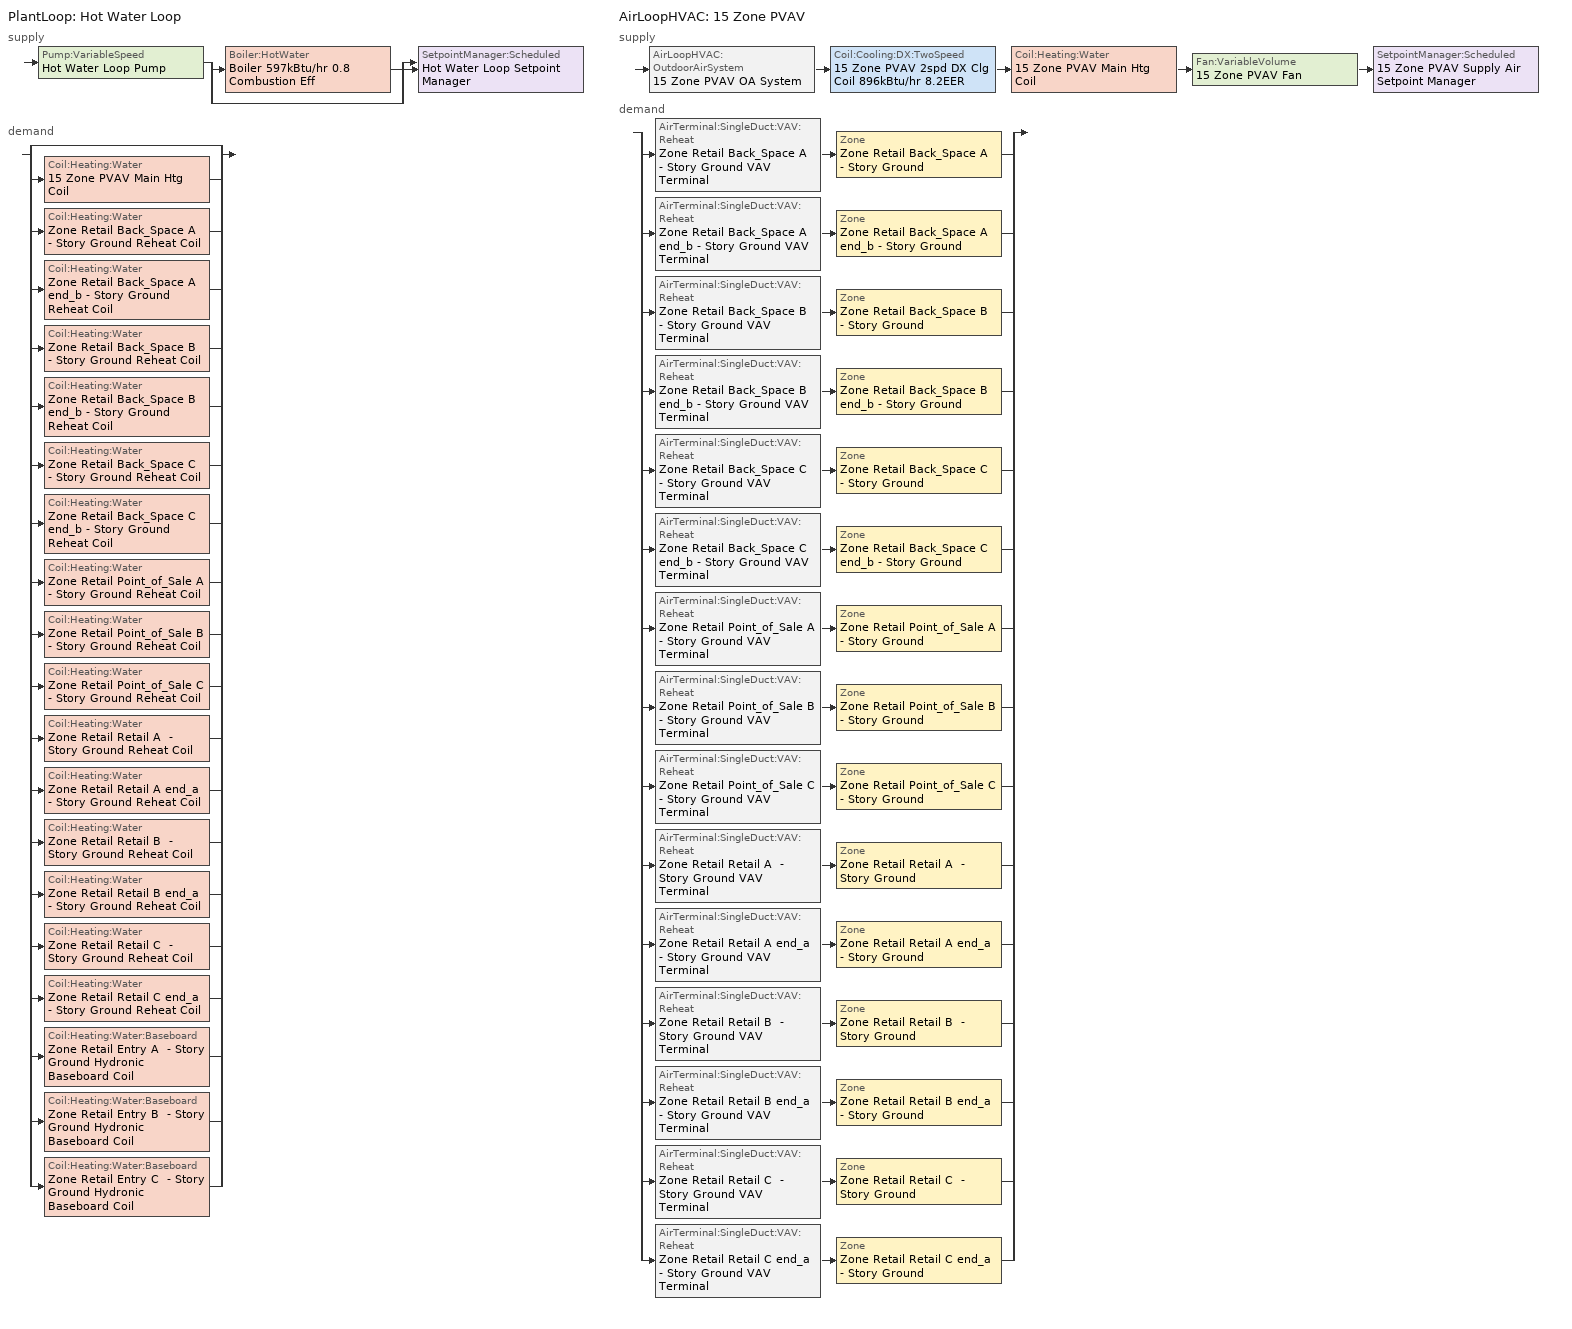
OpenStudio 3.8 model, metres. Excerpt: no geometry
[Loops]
PlantLoop 'Hot Water Loop'
 supply: Pump:VariableSpeed 'Hot Water Loop Pump' > split
  | Boiler:HotWater 'Boiler 597kBtu/hr 0.8 Combustion Eff'
  | bypass
  join > SetpointManager:Scheduled 'Hot Water Loop Setpoint Manager'
 demand: split
  | bypass
  | Coil:Heating:Water '15 Zone PVAV Main Htg Coil'
  | Coil:Heating:Water 'Zone Retail Back_Space A  - Story Ground Reheat Coil'
  | Coil:Heating:Water 'Zone Retail Back_Space A end_b - Story Ground Reheat Coil'
  | Coil:Heating:Water 'Zone Retail Back_Space B  - Story Ground Reheat Coil'
  | Coil:Heating:Water 'Zone Retail Back_Space B end_b - Story Ground Reheat Coil'
  | Coil:Heating:Water 'Zone Retail Back_Space C  - Story Ground Reheat Coil'
  | Coil:Heating:Water 'Zone Retail Back_Space C end_b - Story Ground Reheat Coil'
  | Coil:Heating:Water 'Zone Retail Point_of_Sale A  - Story Ground Reheat Coil'
  | Coil:Heating:Water 'Zone Retail Point_of_Sale B  - Story Ground Reheat Coil'
  | Coil:Heating:Water 'Zone Retail Point_of_Sale C  - Story Ground Reheat Coil'
  | Coil:Heating:Water 'Zone Retail Retail A  - Story Ground Reheat Coil'
  | Coil:Heating:Water 'Zone Retail Retail A end_a - Story Ground Reheat Coil'
  | Coil:Heating:Water 'Zone Retail Retail B  - Story Ground Reheat Coil'
  | Coil:Heating:Water 'Zone Retail Retail B end_a - Story Ground Reheat Coil'
  | Coil:Heating:Water 'Zone Retail Retail C  - Story Ground Reheat Coil'
  | Coil:Heating:Water 'Zone Retail Retail C end_a - Story Ground Reheat Coil'
  | Coil:Heating:Water:Baseboard 'Zone Retail Entry A  - Story Ground Hydronic Baseboard Coil'
  | Coil:Heating:Water:Baseboard 'Zone Retail Entry B  - Story Ground Hydronic Baseboard Coil'
  | Coil:Heating:Water:Baseboard 'Zone Retail Entry C  - Story Ground Hydronic Baseboard Coil'
AirLoopHVAC '15 Zone PVAV'
 supply: AirLoopHVAC:OutdoorAirSystem '15 Zone PVAV OA System' > Coil:Cooling:DX:TwoSpeed '15 Zone PVAV 2spd DX Clg Coil 896kBtu/hr 8.2EER' > Coil:Heating:Water '15 Zone PVAV Main Htg Coil' > Fan:VariableVolume '15 Zone PVAV Fan' > SetpointManager:Scheduled '15 Zone PVAV Supply Air Setpoint Manager'
 demand: split
  | AirTerminal:SingleDuct:VAV:Reheat 'Zone Retail Back_Space A  - Story Ground VAV Terminal' > Zone 'Zone Retail Back_Space A  - Story Ground'
  | AirTerminal:SingleDuct:VAV:Reheat 'Zone Retail Back_Space A end_b - Story Ground VAV Terminal' > Zone 'Zone Retail Back_Space A end_b - Story Ground'
  | AirTerminal:SingleDuct:VAV:Reheat 'Zone Retail Back_Space B  - Story Ground VAV Terminal' > Zone 'Zone Retail Back_Space B  - Story Ground'
  | AirTerminal:SingleDuct:VAV:Reheat 'Zone Retail Back_Space B end_b - Story Ground VAV Terminal' > Zone 'Zone Retail Back_Space B end_b - Story Ground'
  | AirTerminal:SingleDuct:VAV:Reheat 'Zone Retail Back_Space C  - Story Ground VAV Terminal' > Zone 'Zone Retail Back_Space C  - Story Ground'
  | AirTerminal:SingleDuct:VAV:Reheat 'Zone Retail Back_Space C end_b - Story Ground VAV Terminal' > Zone 'Zone Retail Back_Space C end_b - Story Ground'
  | AirTerminal:SingleDuct:VAV:Reheat 'Zone Retail Point_of_Sale A  - Story Ground VAV Terminal' > Zone 'Zone Retail Point_of_Sale A  - Story Ground'
  | AirTerminal:SingleDuct:VAV:Reheat 'Zone Retail Point_of_Sale B  - Story Ground VAV Terminal' > Zone 'Zone Retail Point_of_Sale B  - Story Ground'
  | AirTerminal:SingleDuct:VAV:Reheat 'Zone Retail Point_of_Sale C  - Story Ground VAV Terminal' > Zone 'Zone Retail Point_of_Sale C  - Story Ground'
  | AirTerminal:SingleDuct:VAV:Reheat 'Zone Retail Retail A  - Story Ground VAV Terminal' > Zone 'Zone Retail Retail A  - Story Ground'
  | AirTerminal:SingleDuct:VAV:Reheat 'Zone Retail Retail A end_a - Story Ground VAV Terminal' > Zone 'Zone Retail Retail A end_a - Story Ground'
  | AirTerminal:SingleDuct:VAV:Reheat 'Zone Retail Retail B  - Story Ground VAV Terminal' > Zone 'Zone Retail Retail B  - Story Ground'
  | AirTerminal:SingleDuct:VAV:Reheat 'Zone Retail Retail B end_a - Story Ground VAV Terminal' > Zone 'Zone Retail Retail B end_a - Story Ground'
  | AirTerminal:SingleDuct:VAV:Reheat 'Zone Retail Retail C  - Story Ground VAV Terminal' > Zone 'Zone Retail Retail C  - Story Ground'
  | AirTerminal:SingleDuct:VAV:Reheat 'Zone Retail Retail C end_a - Story Ground VAV Terminal' > Zone 'Zone Retail Retail C end_a - Story Ground'
[SizingPeriod:DesignDay] Barometric Pressure {Pa}=97633; Wind Speed {m/s}=5.4; Wind Direction {deg}=180; Rain Indicator=No; Snow Indicator=No; Day of Month=21; Day Type=SummerDesignDay; Daylight Saving Time Indicator=No; Humidity Condition Type=Wetbulb; Dry-Bulb Temperature Range Modifier Type=DefaultMultipliers; Solar Model Indicator=ASHRAETau
Name | Maximum Dry-Bulb Temperature {C} | Daily Dry-Bulb Temperature Range {deltaC} | Month | Wetbulb or DewPoint at Maximum Dry-Bulb {C} | ASHRAE Clear Sky Optical Depth for Beam Irradiance | ASHRAE Clear Sky Optical Depth for Diffuse Irradiance
St Cloud Municipal October .4% Condns DB=>MCWB 1 | 26.9 | 11.6 | 10 | 17.9 | 0.312 | 2.548
St Cloud Municipal September .4% Condns DB=>MCWB 1 | 30.7 | 12.4 | 9 | 21.4 | 0.339 | 2.461
[Sizing:Zone] Zone Cooling Design Supply Air Temperature Input Method=SupplyAirTemperature; Zone Cooling Design Supply Air Temperature Difference {deltaC}=11.11; Zone Heating Design Supply Air Temperature Input Method=SupplyAirTemperature; Zone Heating Design Supply Air Temperature Difference {deltaC}=11.11; Zone Cooling Design Supply Air Humidity Ratio {kg-H2O/kg-air}=0.0085; Zone Heating Design Supply Air Humidity Ratio {kg-H2O/kg-air}=0.008; Cooling Design Air Flow Method=DesignDay; Heating Design Air Flow Method=DesignDay; Account for Dedicated Outdoor Air System=No; Dedicated Outdoor Air System Control Strategy=NeutralSupplyAir; Dedicated Outdoor Air Low Setpoint Temperature for Design {C}=autosize; Dedicated Outdoor Air High Setpoint Temperature for Design {C}=autosize; Zone Load Sizing Method=Sensible Load Only No Latent Load; Zone Latent Cooling Design Supply Air Humidity Ratio Input Method=HumidityRatioDifference; Zone Cooling Design Supply Air Humidity Ratio Difference {kgWater/kgDryAir}=0.005; Zone Latent Heating Design Supply Air Humidity Ratio Input Method=HumidityRatioDifference; Zone Humidification Design Supply Air Humidity Ratio Difference {kgWater/kgDryAir}=0.005
Name | Zone Cooling Design Supply Air Temperature {C} | Zone Heating Design Supply Air Temperature {C}
Zone Retail Retail A end_a - Story Ground; Zone Retail Retail B end_a - Story Ground; Zone Retail Retail C end_a - Story Ground; Zone Retail Retail A  - Story Ground; Zone Retail Retail B  - Story Ground; Zone Retail Retail C  - Story Ground; Zone Retail Point_of_Sale A  - Story Ground; Zone Retail Point_of_Sale B  - Story Ground; Zone Retail Point_of_Sale C  - Story Ground; Zone Retail Back_Space A  - Story Ground; Zone Retail Back_Space B  - Story Ground; Zone Retail Back_Space C  - Story Ground; Zone Retail Back_Space A end_b - Story Ground; Zone Retail Back_Space B end_b - Story Ground; Zone Retail Back_Space C end_b - Story Ground | 12.7778 | 50
Zone Retail Entry A  - Story Ground; Zone Retail Entry B  - Story Ground; Zone Retail Entry C  - Story Ground | 14 | 40
[Zone equipment]
Zone Retail Retail A end_a - Story Ground: Zone Retail Retail A end_a - Story Ground VAV Terminal
Zone Retail Retail B end_a - Story Ground: Zone Retail Retail B end_a - Story Ground VAV Terminal
Zone Retail Retail C end_a - Story Ground: Zone Retail Retail C end_a - Story Ground VAV Terminal
Zone Retail Retail A  - Story Ground: Zone Retail Retail A  - Story Ground VAV Terminal
Zone Retail Retail B  - Story Ground: Zone Retail Retail B  - Story Ground VAV Terminal
Zone Retail Retail C  - Story Ground: Zone Retail Retail C  - Story Ground VAV Terminal
Zone Retail Entry A  - Story Ground: Zone Retail Entry A  - Story Ground Hydronic Baseboard
Zone Retail Entry B  - Story Ground: Zone Retail Entry B  - Story Ground Hydronic Baseboard
Zone Retail Entry C  - Story Ground: Zone Retail Entry C  - Story Ground Hydronic Baseboard
Zone Retail Point_of_Sale A  - Story Ground: Zone Retail Point_of_Sale A  - Story Ground VAV Terminal
Zone Retail Point_of_Sale B  - Story Ground: Zone Retail Point_of_Sale B  - Story Ground VAV Terminal
Zone Retail Point_of_Sale C  - Story Ground: Zone Retail Point_of_Sale C  - Story Ground VAV Terminal
Zone Retail Back_Space A  - Story Ground: Zone Retail Back_Space A  - Story Ground VAV Terminal
Zone Retail Back_Space B  - Story Ground: Zone Retail Back_Space B  - Story Ground VAV Terminal
Zone Retail Back_Space C  - Story Ground: Zone Retail Back_Space C  - Story Ground VAV Terminal
Zone Retail Back_Space A end_b - Story Ground: Zone Retail Back_Space A end_b - Story Ground VAV Terminal
Zone Retail Back_Space B end_b - Story Ground: Zone Retail Back_Space B end_b - Story Ground VAV Terminal
Zone Retail Back_Space C end_b - Story Ground: Zone Retail Back_Space C end_b - Story Ground VAV Terminal
[PlantLoop]
Hot Water Loop: Fluid Type=Water; Glycol Concentration=0; Minimum Loop Temperature {C}=10; Maximum Loop Flow Rate {m3/s}=0.00401474; Plant Loop Volume {m3}=0.481768; Load Distribution Scheme=Optimal
[Sizing:Plant]
Hot Water Loop: Loop Type=Heating; Design Loop Exit Temperature {C}=82.2222; Loop Design Temperature Difference {deltaC}=11.1111; Sizing Option=NonCoincident; Zone Timesteps in Averaging Window=1; Coincident Sizing Factor Mode=None
[SetpointManager:Scheduled] Control Variable=Temperature
Name | Schedule | Setpoint Node or NodeList
Hot Water Loop Setpoint Manager | Hot Water Loop Temp - 180F | Hot Water Loop Supply Outlet Node
15 Zone PVAV Supply Air Setpoint Manager | Supply Air Temp - 55.0F | 15 Zone PVAV Supply Outlet Node
[Pump:VariableSpeed]
Hot Water Loop Pump: Rated Flow Rate {m3/s}=0.00401474; Rated Pump Head {Pa}=179344; Rated Power Consumption {W}=1098.93; Motor Efficiency=0.84; Coefficient 1 of the Part Load Performance Curve=0; Coefficient 2 of the Part Load Performance Curve=3.2485; Coefficient 3 of the Part Load Performance Curve=-4.7443; Coefficient 4 of the Part Load Performance Curve=2.5294; Pump Control Type=Intermittent; Skin Loss Radiative Fraction=0.5; Design Power Sizing Method=PowerPerFlowPerPressure; Design Electric Power per Unit Flow Rate {W/(m3/s)}=348701.1; Design Shaft Power per Unit Flow Rate per Unit Head {W-s/m3-Pa}=1.28205; Design Minimum Flow Rate Fraction=0
[Boiler:HotWater]
Boiler 597kBtu/hr 0.8 Combustion Eff: Fuel Type=Propane; Nominal Capacity {W}=183549; Nominal Thermal Efficiency=0.793; Efficiency Curve Temperature Evaluation Variable=LeavingBoiler; Normalized Boiler Efficiency Curve=Boiler Constant Efficiency Curve; Design Water Flow Rate {m3/s}=0.00401474; Minimum Part Load Ratio=0; Maximum Part Load Ratio=1.2; Optimum Part Load Ratio=1; Water Outlet Upper Temperature Limit {C}=95; Boiler Flow Mode=LeavingSetpointModulated; On Cycle Parasitic Electric Load {W}=0; Off Cycle Parasitic Fuel Load {W}=0; Sizing Factor=1
[AirLoopHVAC]
15 Zone PVAV: Availability Schedule=15 Zone PVAV Occ Sch; Design Supply Air Flow Rate {m3/s}=5.81667; Design Return Air Flow Fraction of Supply Air Flow=1
[Sizing:System]
15 Zone PVAV: Type of Load to Size On=Sensible; Design Outdoor Air Flow Rate {m3/s}=5.81667; Central Heating Maximum System Air Flow Ratio=0.3; Preheat Design Temperature {C}=7.22222; Preheat Design Humidity Ratio {kg-H2O/kg-Air}=0.008; Precool Design Temperature {C}=12.7778; Precool Design Humidity Ratio {kg-H2O/kg-Air}=0.008; Central Cooling Design Supply Air Temperature {C}=12.7778; Central Heating Design Supply Air Temperature {C}=12.7778; Sizing Option=Coincident; 100% Outdoor Air in Cooling=No; 100% Outdoor Air in Heating=No; Central Cooling Design Supply Air Humidity Ratio {kg-H2O/kg-Air}=0.0085; Central Heating Design Supply Air Humidity Ratio {kg-H2O/kg-Air}=0.008; Cooling Design Air Flow Method=DesignDay; Heating Design Air Flow Method=DesignDay; System Outdoor Air Method=ZoneSum; Zone Maximum Outdoor Air Fraction=1; Cooling Supply Air Flow Rate Per Floor Area {m3/s-m2}=0.00996765; Cooling Fraction of Autosized Cooling Supply Air Flow Rate=1; Cooling Supply Air Flow Rate Per Unit Cooling Capacity {m3/s-W}=3.94755e-05; Heating Supply Air Flow Rate Per Floor Area {m3/s-m2}=0.00996765; Heating Fraction of Autosized Heating Supply Air Flow Rate=1; Heating Fraction of Autosized Cooling Supply Air Flow Rate=1; Heating Supply Air Flow Rate Per Unit Heating Capacity {m3/s-W}=3.15882e-05; Cooling Design Capacity Method=CoolingDesignCapacity; Cooling Design Capacity {W}=91136.08; Cooling Design Capacity Per Floor Area {W/m2}=234.7; Fraction of Autosized Cooling Design Capacity=1; Heating Design Capacity Method=HeatingDesignCapacity; Heating Design Capacity {W}=99212.25; Heating Design Capacity Per Floor Area {W/m2}=157; Fraction of Autosized Heating Design Capacity=1; Central Cooling Capacity Control Method=OnOff; Occupant Diversity=1
[Fan:VariableVolume]
15 Zone PVAV Fan: Availability Schedule=Always On Discrete; Fan Total Efficiency=0.6045; Pressure Rise {Pa}=1389.92; Maximum Flow Rate {m3/s}=5.81667; Fan Power Minimum Flow Rate Input Method=Fraction; Fan Power Minimum Flow Fraction=0.25; Fan Power Minimum Air Flow Rate {m3/s}=0; Motor Efficiency=0.93; Motor In Airstream Fraction=1; Fan Power Coefficient 1=0.189848; Fan Power Coefficient 2=0.31447; Fan Power Coefficient 3=0.495682; Fan Power Coefficient 4=0; Fan Power Coefficient 5=0
[Coil:Heating:Water] Availability Schedule=Always On Discrete; Rated Inlet Water Temperature {C}=82.2222; Rated Outlet Water Temperature {C}=71.1111
Name | U-Factor Times Area Value {W/K} | Maximum Water Flow Rate {m3/s} | Rated Capacity {W} | Rated Inlet Air Temperature {C} | Rated Outlet Air Temperature {C}
15 Zone PVAV Main Htg Coil | 1002.67 | 0.00178371 | 81549.3 | 7.22222 | 12.7778
Zone Retail Back_Space A  - Story Ground Reheat Coil | 58.7388 | 5.46449e-05 | 2498.3 | 12.7778 | 50
Zone Retail Back_Space A end_b - Story Ground Reheat Coil | 88.6101 | 8.24346e-05 | 3768.81 | 12.7778 | 50
Zone Retail Back_Space B  - Story Ground Reheat Coil | 98.196 | 9.13503e-05 | 4176.43 | 12.7778 | 50
Zone Retail Back_Space B end_b - Story Ground Reheat Coil | 228.3 | 0.000212389 | 9710.18 | 12.7778 | 50
Zone Retail Back_Space C  - Story Ground Reheat Coil | 58.7322 | 5.46388e-05 | 2498.02 | 12.7778 | 50
Zone Retail Back_Space C end_b - Story Ground Reheat Coil | 88.6048 | 8.24297e-05 | 3768.59 | 12.7778 | 50
Zone Retail Point_of_Sale A  - Story Ground Reheat Coil | 37.4404 | 3.48286e-05 | 1592.32 | 12.7778 | 50
Zone Retail Point_of_Sale B  - Story Ground Reheat Coil | 45.6374 | 5.16085e-05 | 2359.48 | 12.7778 | 50
Zone Retail Point_of_Sale C  - Story Ground Reheat Coil | 37.435 | 3.48236e-05 | 1592.09 | 12.7778 | 50
Zone Retail Retail A  - Story Ground Reheat Coil | 384.608 | 0.000357779 | 16357.2 | 12.7778 | 50
Zone Retail Retail A end_a - Story Ground Reheat Coil | 80.7481 | 7.51173e-05 | 3434.27 | 12.7778 | 50
Zone Retail Retail B  - Story Ground Reheat Coil | 438.721 | 0.000470083 | 21491.6 | 12.7778 | 50
Zone Retail Retail B end_a - Story Ground Reheat Coil | 194.324 | 0.000180768 | 8264.52 | 12.7778 | 50
Zone Retail Retail C  - Story Ground Reheat Coil | 384.555 | 0.00035773 | 16355 | 12.7778 | 50
Zone Retail Retail C end_a - Story Ground Reheat Coil | 80.7426 | 7.51122e-05 | 3434.04 | 12.7778 | 50
[Controller:WaterCoil] Action=Normal; Controller Convergence Tolerance {deltaC}=0.0001; Minimum Actuated Flow {m3/s}=0
Name | Water Coil | Maximum Actuated Flow {m3/s}
15 Zone PVAV Main Htg Coil Controller | 15 Zone PVAV Main Htg Coil | 0.00178371
Zone Retail Back_Space A  - Story Ground Reheat Coil Controller | Zone Retail Back_Space A  - Story Ground Reheat Coil
Zone Retail Back_Space A end_b - Story Ground Reheat Coil Controller | Zone Retail Back_Space A end_b - Story Ground Reheat Coil
Zone Retail Back_Space B  - Story Ground Reheat Coil Controller | Zone Retail Back_Space B  - Story Ground Reheat Coil
Zone Retail Back_Space B end_b - Story Ground Reheat Coil Controller | Zone Retail Back_Space B end_b - Story Ground Reheat Coil
Zone Retail Back_Space C  - Story Ground Reheat Coil Controller | Zone Retail Back_Space C  - Story Ground Reheat Coil
Zone Retail Back_Space C end_b - Story Ground Reheat Coil Controller | Zone Retail Back_Space C end_b - Story Ground Reheat Coil
Zone Retail Point_of_Sale A  - Story Ground Reheat Coil Controller | Zone Retail Point_of_Sale A  - Story Ground Reheat Coil
Zone Retail Point_of_Sale B  - Story Ground Reheat Coil Controller | Zone Retail Point_of_Sale B  - Story Ground Reheat Coil
Zone Retail Point_of_Sale C  - Story Ground Reheat Coil Controller | Zone Retail Point_of_Sale C  - Story Ground Reheat Coil
Zone Retail Retail A  - Story Ground Reheat Coil Controller | Zone Retail Retail A  - Story Ground Reheat Coil
Zone Retail Retail A end_a - Story Ground Reheat Coil Controller | Zone Retail Retail A end_a - Story Ground Reheat Coil
Zone Retail Retail B  - Story Ground Reheat Coil Controller | Zone Retail Retail B  - Story Ground Reheat Coil
Zone Retail Retail B end_a - Story Ground Reheat Coil Controller | Zone Retail Retail B end_a - Story Ground Reheat Coil
Zone Retail Retail C  - Story Ground Reheat Coil Controller | Zone Retail Retail C  - Story Ground Reheat Coil
Zone Retail Retail C end_a - Story Ground Reheat Coil Controller | Zone Retail Retail C end_a - Story Ground Reheat Coil
[Coil:Cooling:DX:TwoSpeed]
15 Zone PVAV 2spd DX Clg Coil 896kBtu/hr 8.2EER: Availability Schedule=Always On Discrete; Rated High Speed Total Cooling Capacity {W}=144442; Rated High Speed Sensible Heat Ratio=0.701083; Rated High Speed COP {W/W}=2.86657; Rated High Speed Air Flow Rate {m3/s}=5.81667; Rated High Speed Evaporator Fan Power Per Volume Flow Rate 2017 {W/(m3/s)}=773.3; Rated High Speed Evaporator Fan Power Per Volume Flow Rate 2023 {W/(m3/s)}=934.4; Unit Internal Static Air Pressure {Pa}=773.3; Total Cooling Capacity Function of Temperature Curve=DOE Ref DX Clg Coil Cool-Cap-fT; Total Cooling Capacity Function of Flow Fraction Curve=DOE Ref DX Clg Coil Cool-CAP-fFlow; Energy Input Ratio Function of Temperature Curve=DOE Ref DX Clg Coil Cool-EIR-fT; Energy Input Ratio Function of Flow Fraction Curve=DOE Ref DX Clg Coil Cool-EIR-fFlow; Part Load Fraction Correlation Curve=DOE Ref DX Clg Coil Cool-PLF-fPLR; Rated Low Speed Total Cooling Capacity {W}=48142.4; Rated Low Speed Sensible Heat Ratio=0.69; Rated Low Speed COP {W/W}=2.86657; Rated Low Speed Air Flow Rate {m3/s}=1.9387; Rated Low Speed Evaporator Fan Power Per Volume Flow Rate 2017 {W/(m3/s)}=773.3; Rated Low Speed Evaporator Fan Power Per Volume Flow Rate 2023 {W/(m3/s)}=934.4; Low Speed Total Cooling Capacity Function of Temperature Curve=DOE Ref DX Clg Coil Cool-Cap-fT; Low Speed Energy Input Ratio Function of Temperature Curve=DOE Ref DX Clg Coil Cool-EIR-fT; Condenser Type=AirCooled; Minimum Outdoor Dry-Bulb Temperature for Compressor Operation {C}=-25; High Speed Evaporative Condenser Effectiveness=0.9; High Speed Evaporative Condenser Air Flow Rate {m3/s}=Autosize; High Speed Evaporative Condenser Pump Rated Power Consumption {W}=Autosize; Low Speed Evaporative Condenser Effectiveness=0.9; Low Speed Evaporative Condenser Air Flow Rate {m3/s}=Autosize; Low Speed Evaporative Condenser Pump Rated Power Consumption {W}=Autosize; Basin Heater Capacity {W/K}=0; Basin Heater Setpoint Temperature {C}=2
[Controller:OutdoorAir]
15 Zone PVAV OA Controller: Minimum Outdoor Air Flow Rate {m3/s}=2.25968; Maximum Outdoor Air Flow Rate {m3/s}=5.81667; Economizer Control Type=FixedDryBulb; Economizer Control Action Type=ModulateFlow; Economizer Maximum Limit Dry-Bulb Temperature {C}=10.88; Lockout Type=LockoutWithCompressor; Minimum Limit Type=FixedMinimum; Minimum Outdoor Air Schedule=15 Zone PVAV_night_ventcycle_schedule; Controller Mechanical Ventilation=15 Zone PVAV Mechanical Ventilation Controller; High Humidity Control=No; Heat Recovery Bypass Control Type=BypassWhenWithinEconomizerLimits; Economizer Operation Staging=InterlockedWithMechanicalCooling
[Controller:MechanicalVentilation]
15 Zone PVAV Mechanical Ventilation Controller: Availability Schedule=Always On Discrete; System Outdoor Air Method=ZoneSum
[AirLoopHVAC:OutdoorAirSystem]
15 Zone PVAV OA System: Controller=15 Zone PVAV OA Controller
[AvailabilityManager:NightCycle]
Availability Manager Night Cycle 1: Applicability Schedule=Always On Discrete; Control Type=CycleOnAny; Thermostat Tolerance {deltaC}=1; Cycling Run Time {s}=1800
[AirTerminal:SingleDuct:VAV:Reheat] Availability Schedule=Always On Discrete; Zone Minimum Air Flow Input Method=Constant; Constant Minimum Air Flow Fraction=0.3; Minimum Hot Water or Steam Flow Rate {m3/s}=0; Convergence Tolerance=0.001; Damper Heating Action=Normal; Maximum Flow per Zone Floor Area During Reheat {m3/s-m2}=AutoSize; Maximum Flow Fraction During Reheat=AutoSize; Maximum Reheat Air Temperature {C}=50; Control For Outdoor Air=No
Name | Maximum Air Flow Rate {m3/s} | Fixed Minimum Air Flow Rate {m3/s} | Reheat Coil | Maximum Hot Water or Steam Flow Rate {m3/s}
Zone Retail Back_Space A  - Story Ground VAV Terminal | 0.0668212 | 0.0200464 | Zone Retail Back_Space A  - Story Ground Reheat Coil | 5.46449e-05
Zone Retail Back_Space A end_b - Story Ground VAV Terminal | 0.0856202 | 0.0256861 | Zone Retail Back_Space A end_b - Story Ground Reheat Coil | 8.24346e-05
Zone Retail Back_Space B  - Story Ground VAV Terminal | 0.209782 | 0.0629347 | Zone Retail Back_Space B  - Story Ground Reheat Coil | 9.13503e-05
Zone Retail Back_Space B end_b - Story Ground VAV Terminal | 0.24881 | 0.0746431 | Zone Retail Back_Space B end_b - Story Ground Reheat Coil | 0.000212389
Zone Retail Back_Space C  - Story Ground VAV Terminal | 0.0869798 | 0.0260939 | Zone Retail Back_Space C  - Story Ground Reheat Coil | 5.46388e-05
Zone Retail Back_Space C end_b - Story Ground VAV Terminal | 0.0976407 | 0.0292922 | Zone Retail Back_Space C end_b - Story Ground Reheat Coil | 8.24297e-05
Zone Retail Point_of_Sale A  - Story Ground VAV Terminal | 0.0928657 | 0.0278597 | Zone Retail Point_of_Sale A  - Story Ground Reheat Coil | 3.48286e-05
Zone Retail Point_of_Sale B  - Story Ground VAV Terminal | 0.330519 | 0.0991558 | Zone Retail Point_of_Sale B  - Story Ground Reheat Coil | 5.16085e-05
Zone Retail Point_of_Sale C  - Story Ground VAV Terminal | 0.109164 | 0.0327493 | Zone Retail Point_of_Sale C  - Story Ground Reheat Coil | 3.48236e-05
Zone Retail Retail A  - Story Ground VAV Terminal | 0.705969 | 0.211791 | Zone Retail Retail A  - Story Ground Reheat Coil | 0.000357779
Zone Retail Retail A end_a - Story Ground VAV Terminal | 0.117998 | 0.0353994 | Zone Retail Retail A end_a - Story Ground Reheat Coil | 7.51173e-05
Zone Retail Retail B  - Story Ground VAV Terminal | 2.36197 | 0.708592 | Zone Retail Retail B  - Story Ground Reheat Coil | 0.000470083
Zone Retail Retail B end_a - Story Ground VAV Terminal | 0.421302 | 0.12639 | Zone Retail Retail B end_a - Story Ground Reheat Coil | 0.000180768
Zone Retail Retail C  - Story Ground VAV Terminal | 0.85776 | 0.257328 | Zone Retail Retail C  - Story Ground Reheat Coil | 0.00035773
Zone Retail Retail C end_a - Story Ground VAV Terminal | 0.128817 | 0.0386452 | Zone Retail Retail C end_a - Story Ground Reheat Coil | 7.51122e-05
[Coil:Heating:Water:Baseboard] Heating Design Capacity Method=HeatingDesignCapacity; Heating Design Capacity {W}=autosize; Heating Design Capacity Per Floor Area {W/m2}=0; Fraction of Autosized Heating Design Capacity=0.8
Name | U-Factor Times Area Value {W/K} | Maximum Water Flow Rate {m3/s}
Zone Retail Entry A  - Story Ground Hydronic Baseboard Coil | 4.65607 | 4.39621e-06
Zone Retail Entry B  - Story Ground Hydronic Baseboard Coil | 6.86252 | 6.4914e-06
Zone Retail Entry C  - Story Ground Hydronic Baseboard Coil | 4.65574 | 4.3959e-06
[ZoneHVAC:Baseboard:Convective:Water] Availability Schedule=Always On Discrete
Name | Heating Coil
Zone Retail Entry A  - Story Ground Hydronic Baseboard | Zone Retail Entry A  - Story Ground Hydronic Baseboard Coil
Zone Retail Entry B  - Story Ground Hydronic Baseboard | Zone Retail Entry B  - Story Ground Hydronic Baseboard Coil
Zone Retail Entry C  - Story Ground Hydronic Baseboard | Zone Retail Entry C  - Story Ground Hydronic Baseboard Coil
[Schedule:Ruleset]
Name | Default Day Schedule | Summer Design Day Schedule | Winter Design Day Schedule
Hot Water Loop Temp - 180F | Hot Water Loop Temp - 180F Default
Supply Air Temp - 55.0F | Supply Air Temp - 55.0F Default
15 Zone PVAV Occ Sch | 15 Zone PVAV Occ Sch Default | 15 Zone PVAV Occ Sch Summer Design Day | 15 Zone PVAV Occ Sch Winter Design Day
[Schedule:Day]
Hot Water Loop Temp - 180F Default: 24, 0, 82.2222
Supply Air Temp - 55.0F Default; autogen Supply Air Temp - 55.0F 0_day_sch; autogen Supply Air Temp - 55.0F 1_day_sch: Average, 24, 0, 12.7778
15 Zone PVAV Occ Sch Default: 3, 0, 0, 18, 30, 1, 24, 0, 0
15 Zone PVAV Occ Sch Winter Design Day; 15 Zone PVAV Occ Sch Summer Design Day: 24, 0, 1
15 Zone PVAV Occ Sch Saturday: 0, 15, 1, 8, 45, 0, 24, 0, 1
15 Zone PVAV Occ Sch Sunday: 9, 45, 0, 21, 15, 1, 24, 0, 0
[Schedule:Rule]
Name | Schedule Ruleset | Rule Order | Day Schedule | Apply Sunday | Apply Monday | Apply Tuesday | Apply Wednesday | Apply Thursday | Apply Friday | Apply Saturday | Date Specification Type | Specific Month 1 | Specific Day 1 | Specific Month 2 | Specific Day 2 | Specific Month 3 | Specific Day 3 | Specific Month 4 | Specific Day 4 | Specific Month 5 | Specific Day 5 | Specific Month 6 | Specific Day 6 | Specific Month 7 | Specific Day 7 | Specific Month 8 | Specific Day 8 | Specific Month 9 | Specific Day 9 | Specific Month 10 | Specific Day 10 | Specific Month 11 | Specific Day 11 | Specific Month 12 | Specific Day 12 | Specific Month 13 | Specific Day 13 | Specific Month 14 | Specific Day 14 | Specific Month 15 | Specific Day 15 | Specific Month 16 | Specific Day 16 | Specific Month 17 | Specific Day 17 | Specific Month 18 | Specific Day 18 | Specific Month 19 | Specific Day 19 | Specific Month 20 | Specific Day 20 | Specific Month 21 | Specific Day 21 | Specific Month 22 | Specific Day 22 | Specific Month 23 | Specific Day 23 | Specific Month 24 | Specific Day 24 | Specific Month 25 | Specific Day 25 | Specific Month 26 | Specific Day 26 | Specific Month 27 | Specific Day 27 | Specific Month 28 | Specific Day 28 | Specific Month 29 | Specific Day 29 | Specific Month 30 | Specific Day 30 | Specific Month 31 | Specific Day 31 | Specific Month 32 | Specific Day 32 | Specific Month 33 | Specific Day 33 | Specific Month 34 | Specific Day 34 | Specific Month 35 | Specific Day 35 | Specific Month 36 | Specific Day 36 | Specific Month 37 | Specific Day 37 | Specific Month 38 | Specific Day 38 | Specific Month 39 | Specific Day 39 | Specific Month 40 | Specific Day 40 | Specific Month 41 | Specific Day 41 | Specific Month 42 | Specific Day 42 | Specific Month 43 | Specific Day 43 | Specific Month 44 | Specific Day 44 | Specific Month 45 | Specific Day 45 | Specific Month 46 | Specific Day 46 | Specific Month 47 | Specific Day 47 | Specific Month 48 | Specific Day 48 | Specific Month 49 | Specific Day 49 | Specific Month 50 | Specific Day 50 | Specific Month 51 | Specific Day 51 | Specific Month 52 | Specific Day 52 | Start Month | Start Day | End Month | End Day
autogen Supply Air Temp - 55.0F 0 | Supply Air Temp - 55.0F | 0 | autogen Supply Air Temp - 55.0F 0_day_sch | Yes | Yes | Yes | Yes | Yes | Yes | Yes | SpecificDates | 1 | 6 | 1 | 13 | 1 | 20 | 1 | 27 | 2 | 3 | 2 | 10 | 2 | 17 | 2 | 24 | 3 | 3 | 3 | 10 | 3 | 17 | 3 | 24 | 3 | 31 | 4 | 7 | 4 | 14 | 4 | 21 | 4 | 28 | 5 | 5 | 5 | 12 | 5 | 19 | 5 | 26 | 6 | 2 | 6 | 9 | 6 | 16 | 6 | 23 | 6 | 30 | 7 | 7 | 7 | 14 | 7 | 21 | 7 | 28 | 8 | 4 | 8 | 11 | 8 | 18 | 8 | 25 | 9 | 1 | 9 | 8 | 9 | 15 | 9 | 22 | 9 | 29 | 10 | 6 | 10 | 13 | 10 | 20 | 10 | 27 | 11 | 3 | 11 | 10 | 11 | 17 | 11 | 24 | 12 | 1 | 12 | 8 | 12 | 15 | 12 | 22 | 12 | 29
autogen Supply Air Temp - 55.0F 1 | Supply Air Temp - 55.0F | 1 | autogen Supply Air Temp - 55.0F 1_day_sch | Yes | Yes | Yes | Yes | Yes | Yes | Yes | SpecificDates | 1 | 7 | 1 | 14 | 1 | 21 | 1 | 28 | 2 | 4 | 2 | 11 | 2 | 18 | 2 | 25 | 3 | 4 | 3 | 11 | 3 | 18 | 3 | 25 | 4 | 1 | 4 | 8 | 4 | 15 | 4 | 22 | 4 | 29 | 5 | 6 | 5 | 13 | 5 | 20 | 5 | 27 | 6 | 3 | 6 | 10 | 6 | 17 | 6 | 24 | 7 | 1 | 7 | 8 | 7 | 15 | 7 | 22 | 7 | 29 | 8 | 5 | 8 | 12 | 8 | 19 | 8 | 26 | 9 | 2 | 9 | 9 | 9 | 16 | 9 | 23 | 9 | 30 | 10 | 7 | 10 | 14 | 10 | 21 | 10 | 28 | 11 | 4 | 11 | 11 | 11 | 18 | 11 | 25 | 12 | 2 | 12 | 9 | 12 | 16 | 12 | 23 | 12 | 30
15 Zone PVAV Occ Sch Saturday Rule | 15 Zone PVAV Occ Sch | 1 | 15 Zone PVAV Occ Sch Saturday |  |  |  |  |  |  | Yes | DateRange |  |  |  |  |  |  |  |  |  |  |  |  |  |  |  |  |  |  |  |  |  |  |  |  |  |  |  |  |  |  |  |  |  |  |  |  |  |  |  |  |  |  |  |  |  |  |  |  |  |  |  |  |  |  |  |  |  |  |  |  |  |  |  |  |  |  |  |  |  |  |  |  |  |  |  |  |  |  |  |  |  |  |  |  |  |  |  |  |  |  |  |  |  |  |  |  |  |  |  |  |  |  |  |  | 1 | 1 | 12 | 31
15 Zone PVAV Occ Sch Sunday Rule | 15 Zone PVAV Occ Sch | 0 | 15 Zone PVAV Occ Sch Sunday | Yes |  |  |  |  |  |  | DateRange |  |  |  |  |  |  |  |  |  |  |  |  |  |  |  |  |  |  |  |  |  |  |  |  |  |  |  |  |  |  |  |  |  |  |  |  |  |  |  |  |  |  |  |  |  |  |  |  |  |  |  |  |  |  |  |  |  |  |  |  |  |  |  |  |  |  |  |  |  |  |  |  |  |  |  |  |  |  |  |  |  |  |  |  |  |  |  |  |  |  |  |  |  |  |  |  |  |  |  |  |  |  |  |  | 1 | 1 | 12 | 31
[Schedule:Constant] Value=1
Always On Discrete; 15 Zone PVAV_night_ventcycle_schedule
[Curve:Biquadratic] Minimum Value of x=-100; Maximum Value of x=100; Minimum Value of y=-100; Maximum Value of y=100
Name | Coefficient1 Constant | Coefficient2 x | Coefficient3 x**2 | Coefficient4 y | Coefficient5 y**2 | Coefficient6 x*y
DOE Ref DX Clg Coil Cool-Cap-fT | 0.971212 | -0.0152755 | 0.00144345 | -0.00039321 | -6.8364e-06 | -0.000290596
DOE Ref DX Clg Coil Cool-EIR-fT | 0.286871 | 0.0239022 | -0.000810648 | 0.0134585 | 0.000338936 | -0.000487004
[Curve:Cubic] Coefficient1 Constant=1; Coefficient2 x=0; Coefficient3 x**2=0; Coefficient4 x**3=0
Name | Minimum Value of x | Maximum Value of x
DOE Ref DX Clg Coil Cool-CAP-fFlow; DOE Ref DX Clg Coil Cool-EIR-fFlow | -100 | 100
Boiler Constant Efficiency Curve | 0 | 1
[Curve:Quadratic]
DOE Ref DX Clg Coil Cool-PLF-fPLR: Coefficient1 Constant=0.909496; Coefficient2 x=0.0986477; Coefficient3 x**2=-0.00819488; Minimum Value of x=0; Maximum Value of x=1
